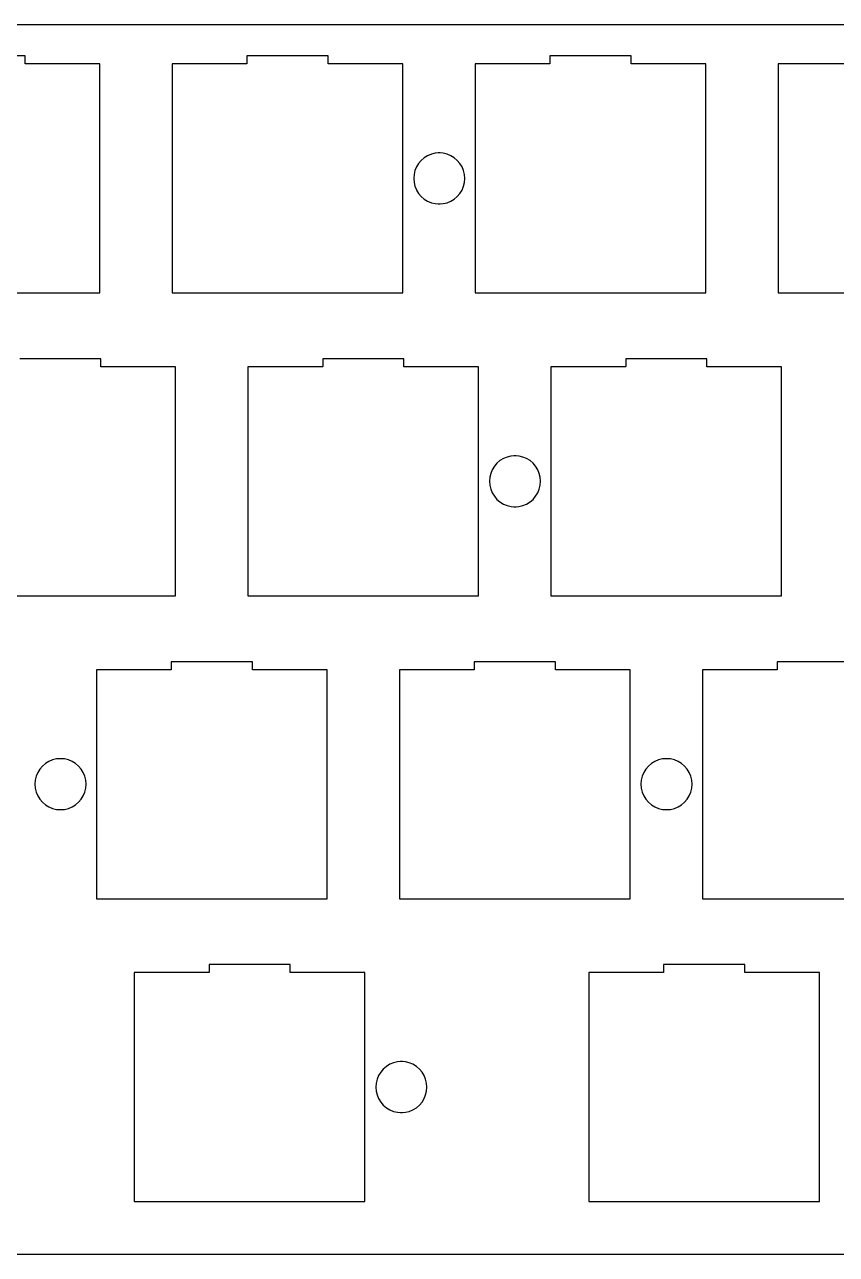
# Model space of a CAD drawing. Extents: x 1.73 to 10.02, y -4.91 to -1.87.
# Drawn here: x 5.974 to 7.983, y -4.914 to -1.869 of the extents above; entities that cross this region are included whole.
import ezdxf

# ---------------------------------------------------------------- set-up
doc = ezdxf.new("R2010")
doc.units = 0
doc.header["$MEASUREMENT"] = 0
doc.layers.add('BLACK', color=7, linetype='CONTINUOUS')

msp = doc.modelspace()

# ---------------------------------------------------------------- linework, layer by layer
at = {"layer": 'BLACK', "linetype": 'CONTINUOUS'}
for p, q in [((1.84943, -1.86911), (9.90057, -1.86911)), ((5.97482, -1.94683), (5.77404, -1.94683)), ((5.97483, -1.94683), (5.97482, -1.94683)), ((5.97484, -1.94684), (5.97483, -1.94683)), ((5.97483, -1.94683), (5.97483, -1.94683)), ((5.97485, -1.94685), (5.97484, -1.94684)), ((5.97485, -1.94698), (5.97485, -1.94685)), ((5.97485, -1.94685), (5.97485, -1.94685)), ((5.97485, -1.96606), (5.97485, -1.94698)), ((6.52404, -1.94683), (6.52402, -1.94684)), ((6.52402, -1.94684), (6.52402, -1.94685)), ((6.52402, -1.94685), (6.52402, -1.94685)), ((6.52402, -1.94685), (6.52402, -1.94698)), ((6.52402, -1.94698), (6.52402, -1.96606)), ((6.72482, -1.94683), (6.52404, -1.94683)), ((6.52404, -1.94683), (6.52404, -1.94683)), ((6.52404, -1.94683), (6.52404, -1.94683)), ((6.72483, -1.94683), (6.72482, -1.94683)), ((6.72484, -1.94684), (6.72483, -1.94683)), ((6.72483, -1.94683), (6.72483, -1.94683)), ((6.72485, -1.94685), (6.72484, -1.94684)), ((6.72485, -1.94698), (6.72485, -1.94685)), ((6.72485, -1.94685), (6.72485, -1.94685)), ((6.72485, -1.96606), (6.72485, -1.94698)), ((7.27404, -1.94683), (7.27402, -1.94684)), ((7.27402, -1.94684), (7.27402, -1.94685)), ((7.27402, -1.94685), (7.27402, -1.94685)), ((7.27402, -1.94685), (7.27402, -1.94698)), ((7.27402, -1.94698), (7.27402, -1.96606)), ((7.47482, -1.94683), (7.27404, -1.94683)), ((7.27404, -1.94683), (7.27404, -1.94683)), ((7.27404, -1.94683), (7.27404, -1.94683)), ((7.47483, -1.94683), (7.47482, -1.94683)), ((7.47484, -1.94684), (7.47483, -1.94683)), ((7.47483, -1.94683), (7.47483, -1.94683)), ((7.47485, -1.94685), (7.47484, -1.94684)), ((7.47485, -1.94698), (7.47485, -1.94685)), ((7.47485, -1.94685), (7.47485, -1.94685)), ((7.47485, -1.96606), (7.47485, -1.94698)), ((5.97498, -1.96638), (5.97485, -1.96606)), ((5.97531, -1.96652), (5.97498, -1.96638)), ((6.15986, -1.96652), (5.97531, -1.96652)), ((6.15987, -1.96651), (6.15986, -1.96652)), ((6.15987, -1.96652), (6.15987, -1.96651)), ((6.15988, -1.96652), (6.15987, -1.96652)), ((6.15989, -1.96654), (6.15988, -1.96652)), ((6.15989, -2.53346), (6.15989, -1.96654)), ((6.15989, -1.96654), (6.15989, -1.96654)), ((6.339, -1.96652), (6.33898, -1.96652)), ((6.33898, -1.96652), (6.33898, -1.96654)), ((6.33898, -1.96654), (6.33898, -1.96654)), ((6.33898, -1.96654), (6.33898, -2.53346)), ((6.339, -1.96652), (6.339, -1.96651)), ((6.339, -1.96651), (6.339, -1.96652)), ((6.52356, -1.96652), (6.339, -1.96652)), ((6.52388, -1.96638), (6.52356, -1.96652)), ((6.52402, -1.96606), (6.52388, -1.96638)), ((6.72498, -1.96638), (6.72485, -1.96606)), ((6.72531, -1.96652), (6.72498, -1.96638)), ((6.90986, -1.96652), (6.72531, -1.96652)), ((6.90987, -1.96651), (6.90986, -1.96652)), ((6.90987, -1.96652), (6.90987, -1.96651)), ((6.90988, -1.96652), (6.90987, -1.96652)), ((6.90989, -1.96654), (6.90988, -1.96652)), ((6.90989, -2.25), (6.90989, -1.96654)), ((6.90989, -1.96654), (6.90989, -1.96654)), ((7.089, -1.96652), (7.08898, -1.96652)), ((7.08898, -1.96652), (7.08898, -1.96654)), ((7.08898, -1.96654), (7.08898, -1.96654)), ((7.08898, -1.96654), (7.08898, -2.53346)), ((7.089, -1.96652), (7.089, -1.96651)), ((7.089, -1.96651), (7.089, -1.96652)), ((7.27356, -1.96652), (7.089, -1.96652)), ((7.27388, -1.96638), (7.27356, -1.96652)), ((7.27402, -1.96606), (7.27388, -1.96638)), ((7.47498, -1.96638), (7.47485, -1.96606)), ((7.47531, -1.96652), (7.47498, -1.96638)), ((7.65986, -1.96652), (7.47531, -1.96652)), ((7.65987, -1.96651), (7.65986, -1.96652)), ((7.65987, -1.96652), (7.65987, -1.96651)), ((7.65988, -1.96652), (7.65987, -1.96652)), ((7.65989, -1.96654), (7.65988, -1.96652)), ((7.65989, -2.53346), (7.65989, -1.96654)), ((7.65989, -1.96654), (7.65989, -1.96654)), ((7.839, -1.96652), (7.83898, -1.96652)), ((7.83898, -1.96652), (7.83898, -1.96654)), ((7.83898, -1.96654), (7.83898, -1.96654)), ((7.83898, -1.96654), (7.83898, -2.53346)), ((7.839, -1.96652), (7.839, -1.96651)), ((7.839, -1.96651), (7.839, -1.96652)), ((8.02356, -1.96652), (7.839, -1.96652)), ((6.98045, -2.18989), (6.97132, -2.19368)), ((6.98047, -2.18989), (6.98045, -2.18989)), ((6.98045, -2.18989), (6.98045, -2.18989)), ((6.98049, -2.18988), (6.98047, -2.18989)), ((6.99009, -2.18758), (6.98049, -2.18988)), ((6.98049, -2.18988), (6.98049, -2.18988)), ((6.9901, -2.18758), (6.99009, -2.18758)), ((6.99011, -2.18757), (6.9901, -2.18758)), ((6.99013, -2.18757), (6.99011, -2.18757)), ((6.99752, -2.18699), (6.99013, -2.18757)), ((6.99013, -2.18757), (6.99013, -2.18757)), ((7.00248, -2.18699), (6.99752, -2.18699)), ((6.99752, -2.18699), (6.99752, -2.18699)), ((6.99752, -2.18699), (6.99752, -2.18699)), ((7.00987, -2.18757), (7.00248, -2.18699)), ((7.00248, -2.18699), (7.00248, -2.18699)), ((7.00248, -2.18699), (7.00248, -2.18699)), ((7.00989, -2.18757), (7.00987, -2.18757)), ((7.00987, -2.18757), (7.00987, -2.18757)), ((7.00991, -2.18758), (7.00989, -2.18757)), ((7.01951, -2.18988), (7.00991, -2.18758)), ((7.00991, -2.18758), (7.00991, -2.18758)), ((7.01953, -2.18989), (7.01951, -2.18988)), ((7.01951, -2.18988), (7.01951, -2.18988)), ((7.01955, -2.18989), (7.01953, -2.18989)), ((7.02868, -2.19368), (7.01955, -2.18989)), ((7.01955, -2.18989), (7.01955, -2.18989)), ((6.94368, -2.22132), (6.93989, -2.23045)), ((6.94369, -2.22129), (6.94368, -2.2213)), ((6.94368, -2.2213), (6.94368, -2.22132)), ((6.94368, -2.22132), (6.94368, -2.22132)), ((6.94886, -2.21286), (6.94369, -2.22129)), ((6.94369, -2.22129), (6.94369, -2.22129)), ((6.94888, -2.21284), (6.94886, -2.21285)), ((6.94886, -2.21285), (6.94886, -2.21286)), ((6.94886, -2.21286), (6.94886, -2.21286)), ((6.95529, -2.20532), (6.94888, -2.21283)), ((6.94888, -2.21283), (6.94888, -2.21284)), ((6.95531, -2.20531), (6.95529, -2.20532)), ((6.95529, -2.20532), (6.95529, -2.20532)), ((6.95532, -2.20529), (6.95531, -2.20531)), ((6.96283, -2.19888), (6.95532, -2.20529)), ((6.95532, -2.20529), (6.95532, -2.20529)), ((6.96284, -2.19888), (6.96283, -2.19888)), ((6.96285, -2.19886), (6.96284, -2.19888)), ((6.96286, -2.19886), (6.96285, -2.19886)), ((6.97129, -2.19369), (6.96286, -2.19886)), ((6.96286, -2.19886), (6.96286, -2.19886)), ((6.9713, -2.19368), (6.97129, -2.19369)), ((6.97129, -2.19369), (6.97129, -2.19369)), ((6.97132, -2.19368), (6.9713, -2.19368)), ((6.97132, -2.19368), (6.97132, -2.19368)), ((7.0287, -2.19368), (7.02868, -2.19368)), ((7.02868, -2.19368), (7.02868, -2.19368)), ((7.03715, -2.19886), (7.0287, -2.19368)), ((7.04469, -2.20531), (7.03715, -2.19886)), ((7.05114, -2.21285), (7.04469, -2.20531)), ((7.05632, -2.2213), (7.05114, -2.21285)), ((7.06011, -2.23047), (7.05632, -2.2213)), ((6.90989, -2.53346), (6.90989, -2.25)), ((6.93757, -2.24011), (6.93679, -2.25)), ((6.93679, -2.25), (6.93757, -2.25989)), ((6.93989, -2.23047), (6.93757, -2.24011)), ((6.93989, -2.23045), (6.93989, -2.23045)), ((6.93989, -2.23045), (6.93989, -2.23047)), ((7.06243, -2.24011), (7.06011, -2.23047)), ((7.06321, -2.25), (7.06243, -2.24011)), ((7.06243, -2.25989), (7.06321, -2.25)), ((6.93757, -2.25989), (6.93989, -2.26953)), ((6.93989, -2.26953), (6.93989, -2.26955)), ((6.93989, -2.26955), (6.93989, -2.26955)), ((6.93989, -2.26955), (6.94368, -2.27868)), ((6.94368, -2.27868), (6.94368, -2.27868)), ((6.94368, -2.27868), (6.94368, -2.2787)), ((6.94368, -2.2787), (6.94886, -2.28715)), ((7.05114, -2.28715), (7.05632, -2.2787)), ((7.05632, -2.2787), (7.06011, -2.26953)), ((7.06011, -2.26953), (7.06243, -2.25989)), ((6.94886, -2.28715), (6.95531, -2.29469)), ((6.95531, -2.29469), (6.96285, -2.30114)), ((6.96285, -2.30114), (6.9713, -2.30632)), ((6.9713, -2.30632), (6.98047, -2.31011)), ((6.98047, -2.31011), (6.99011, -2.31243)), ((6.99011, -2.31243), (6.99752, -2.31301)), ((6.99752, -2.31301), (7.00247, -2.31301)), ((7.00247, -2.31301), (7.00248, -2.31301)), ((7.00248, -2.31301), (7.00989, -2.31243)), ((7.00989, -2.31243), (7.01953, -2.31011)), ((7.01953, -2.31011), (7.0287, -2.30632)), ((7.0287, -2.30632), (7.03715, -2.30114)), ((7.03715, -2.30114), (7.04469, -2.29469)), ((7.04469, -2.29469), (7.05114, -2.28715)), ((5.589, -2.53348), (6.15986, -2.53348)), ((6.15986, -2.53348), (6.15987, -2.53349)), ((6.15987, -2.53349), (6.15988, -2.53348)), ((6.15988, -2.53348), (6.15989, -2.53347)), ((6.15989, -2.53347), (6.15989, -2.53346)), ((6.15989, -2.53346), (6.15989, -2.53346)), ((6.33898, -2.53346), (6.33898, -2.53346)), ((6.33898, -2.53346), (6.33898, -2.53347)), ((6.33898, -2.53347), (6.33898, -2.53348)), ((6.33898, -2.53348), (6.339, -2.53349)), ((6.339, -2.53349), (6.339, -2.53348)), ((6.339, -2.53348), (6.90986, -2.53348)), ((6.90986, -2.53348), (6.90987, -2.53349)), ((6.90987, -2.53349), (6.90988, -2.53348)), ((6.90988, -2.53348), (6.90989, -2.53347)), ((6.90989, -2.53347), (6.90989, -2.53346)), ((6.90989, -2.53346), (6.90989, -2.53346)), ((7.08898, -2.53346), (7.08898, -2.53347)), ((7.08898, -2.53346), (7.08898, -2.53346)), ((7.08898, -2.53347), (7.08898, -2.53348)), ((7.08898, -2.53348), (7.089, -2.53349)), ((7.089, -2.53349), (7.089, -2.53348)), ((7.089, -2.53348), (7.65986, -2.53348)), ((7.65986, -2.53348), (7.65987, -2.53349)), ((7.65987, -2.53349), (7.65988, -2.53348)), ((7.65988, -2.53348), (7.65989, -2.53347)), ((7.65989, -2.53347), (7.65989, -2.53346)), ((7.65989, -2.53346), (7.65989, -2.53346)), ((7.83898, -2.53346), (7.83898, -2.53347)), ((7.83898, -2.53346), (7.83898, -2.53346)), ((7.83898, -2.53347), (7.83898, -2.53348)), ((7.83898, -2.53348), (7.839, -2.53349)), ((7.839, -2.53349), (7.839, -2.53348)), ((7.839, -2.53348), (8.40986, -2.53348)), ((6.16232, -2.69683), (5.96154, -2.69683)), ((6.16233, -2.69683), (6.16232, -2.69683)), ((6.16234, -2.69684), (6.16233, -2.69683)), ((6.16233, -2.69683), (6.16233, -2.69683)), ((6.16235, -2.69685), (6.16234, -2.69684)), ((6.16235, -2.69698), (6.16235, -2.69685)), ((6.16235, -2.69685), (6.16235, -2.69685)), ((6.16235, -2.71606), (6.16235, -2.69698)), ((6.71154, -2.69683), (6.71152, -2.69684)), ((6.71152, -2.69684), (6.71152, -2.69685)), ((6.71152, -2.69685), (6.71152, -2.69685)), ((6.71152, -2.69685), (6.71152, -2.69698)), ((6.71152, -2.69698), (6.71152, -2.71606)), ((6.91232, -2.69683), (6.71154, -2.69683)), ((6.71154, -2.69683), (6.71154, -2.69683)), ((6.71154, -2.69683), (6.71154, -2.69683)), ((6.91233, -2.69683), (6.91232, -2.69683)), ((6.91234, -2.69684), (6.91233, -2.69683)), ((6.91233, -2.69683), (6.91233, -2.69683)), ((6.91235, -2.69685), (6.91234, -2.69684)), ((6.91235, -2.69698), (6.91235, -2.69685)), ((6.91235, -2.69685), (6.91235, -2.69685)), ((6.91235, -2.71606), (6.91235, -2.69698)), ((7.46154, -2.69683), (7.46152, -2.69684)), ((7.46152, -2.69684), (7.46152, -2.69685)), ((7.46152, -2.69685), (7.46152, -2.69685)), ((7.46152, -2.69685), (7.46152, -2.69698)), ((7.46152, -2.69698), (7.46152, -2.71606)), ((7.66232, -2.69683), (7.46154, -2.69683)), ((7.46154, -2.69683), (7.46154, -2.69683)), ((7.46154, -2.69683), (7.46154, -2.69683)), ((7.66233, -2.69683), (7.66232, -2.69683)), ((7.66234, -2.69684), (7.66233, -2.69683)), ((7.66233, -2.69683), (7.66233, -2.69683)), ((7.66235, -2.69685), (7.66234, -2.69684)), ((7.66235, -2.69698), (7.66235, -2.69685)), ((7.66235, -2.69685), (7.66235, -2.69685)), ((7.66235, -2.71606), (7.66235, -2.69698)), ((6.16248, -2.71638), (6.16235, -2.71606)), ((6.16281, -2.71652), (6.16248, -2.71638)), ((6.34736, -2.71652), (6.16281, -2.71652)), ((6.34737, -2.71651), (6.34736, -2.71652)), ((6.34737, -2.71652), (6.34737, -2.71651)), ((6.34738, -2.71652), (6.34737, -2.71652)), ((6.34739, -2.71654), (6.34738, -2.71652)), ((6.34739, -3.28346), (6.34739, -2.71654)), ((6.34739, -2.71654), (6.34739, -2.71654)), ((6.5265, -2.71652), (6.52648, -2.71652)), ((6.52648, -2.71652), (6.52648, -2.71654)), ((6.52648, -2.71654), (6.52648, -2.71654)), ((6.52648, -2.71654), (6.52648, -3.28346)), ((6.5265, -2.71652), (6.5265, -2.71651)), ((6.5265, -2.71651), (6.5265, -2.71652)), ((6.71106, -2.71652), (6.5265, -2.71652)), ((6.71138, -2.71638), (6.71106, -2.71652)), ((6.71152, -2.71606), (6.71138, -2.71638)), ((6.91248, -2.71638), (6.91235, -2.71606)), ((6.91281, -2.71652), (6.91248, -2.71638)), ((7.09736, -2.71652), (6.91281, -2.71652)), ((7.09737, -2.71651), (7.09736, -2.71652)), ((7.09737, -2.71652), (7.09737, -2.71651)), ((7.09738, -2.71652), (7.09737, -2.71652)), ((7.09739, -2.71654), (7.09738, -2.71652)), ((7.09739, -3), (7.09739, -2.71654)), ((7.09739, -2.71654), (7.09739, -2.71654)), ((7.2765, -2.71652), (7.27648, -2.71652)), ((7.27648, -2.71652), (7.27648, -2.71654)), ((7.27648, -2.71654), (7.27648, -2.71654)), ((7.27648, -2.71654), (7.27648, -3.28346)), ((7.2765, -2.71652), (7.2765, -2.71651)), ((7.2765, -2.71651), (7.2765, -2.71652)), ((7.46106, -2.71652), (7.2765, -2.71652)), ((7.46138, -2.71638), (7.46106, -2.71652)), ((7.46152, -2.71606), (7.46138, -2.71638)), ((7.66248, -2.71638), (7.66235, -2.71606)), ((7.66281, -2.71652), (7.66248, -2.71638)), ((7.84736, -2.71652), (7.66281, -2.71652)), ((7.84737, -2.71651), (7.84736, -2.71652)), ((7.84737, -2.71652), (7.84737, -2.71651)), ((7.84738, -2.71652), (7.84737, -2.71652)), ((7.84739, -2.71654), (7.84738, -2.71652)), ((7.84739, -3.28346), (7.84739, -2.71654)), ((7.84739, -2.71654), (7.84739, -2.71654)), ((7.15033, -2.94888), (7.14282, -2.95529)), ((7.15034, -2.94888), (7.15033, -2.94888)), ((7.15035, -2.94886), (7.15034, -2.94888)), ((7.15036, -2.94886), (7.15035, -2.94886)), ((7.15879, -2.94369), (7.15036, -2.94886)), ((7.15036, -2.94886), (7.15036, -2.94886)), ((7.1588, -2.94368), (7.15879, -2.94369)), ((7.15879, -2.94369), (7.15879, -2.94369)), ((7.15882, -2.94368), (7.1588, -2.94368)), ((7.16795, -2.93989), (7.15882, -2.94368)), ((7.15882, -2.94368), (7.15882, -2.94368)), ((7.16797, -2.93989), (7.16795, -2.93989)), ((7.16795, -2.93989), (7.16795, -2.93989)), ((7.16799, -2.93988), (7.16797, -2.93989)), ((7.17759, -2.93758), (7.16799, -2.93988)), ((7.16799, -2.93988), (7.16799, -2.93988)), ((7.1776, -2.93758), (7.17759, -2.93758)), ((7.17761, -2.93757), (7.1776, -2.93758)), ((7.17763, -2.93757), (7.17761, -2.93757)), ((7.18502, -2.93699), (7.17763, -2.93757)), ((7.17763, -2.93757), (7.17763, -2.93757)), ((7.18998, -2.93699), (7.18502, -2.93699)), ((7.18502, -2.93699), (7.18502, -2.93699)), ((7.18502, -2.93699), (7.18502, -2.93699)), ((7.19737, -2.93757), (7.18998, -2.93699)), ((7.18998, -2.93699), (7.18998, -2.93699)), ((7.18998, -2.93699), (7.18998, -2.93699)), ((7.19739, -2.93757), (7.19737, -2.93757)), ((7.19737, -2.93757), (7.19737, -2.93757)), ((7.19741, -2.93758), (7.19739, -2.93757)), ((7.20701, -2.93988), (7.19741, -2.93758)), ((7.19741, -2.93758), (7.19741, -2.93758)), ((7.20703, -2.93989), (7.20701, -2.93988)), ((7.20701, -2.93988), (7.20701, -2.93988)), ((7.20705, -2.93989), (7.20703, -2.93989)), ((7.21618, -2.94368), (7.20705, -2.93989)), ((7.20705, -2.93989), (7.20705, -2.93989)), ((7.2162, -2.94368), (7.21618, -2.94368)), ((7.21618, -2.94368), (7.21618, -2.94368)), ((7.22465, -2.94886), (7.2162, -2.94368)), ((7.23219, -2.95531), (7.22465, -2.94886)), ((7.12739, -2.98047), (7.12507, -2.99011)), ((7.13118, -2.97132), (7.12739, -2.98045)), ((7.12739, -2.98045), (7.12739, -2.98045)), ((7.12739, -2.98045), (7.12739, -2.98047)), ((7.13119, -2.97129), (7.13118, -2.9713)), ((7.13118, -2.9713), (7.13118, -2.97132)), ((7.13118, -2.97132), (7.13118, -2.97132)), ((7.13636, -2.96286), (7.13119, -2.97129)), ((7.13119, -2.97129), (7.13119, -2.97129)), ((7.13638, -2.96284), (7.13636, -2.96285)), ((7.13636, -2.96285), (7.13636, -2.96286)), ((7.13636, -2.96286), (7.13636, -2.96286)), ((7.14279, -2.95532), (7.13638, -2.96283)), ((7.13638, -2.96283), (7.13638, -2.96284)), ((7.14281, -2.95531), (7.14279, -2.95532)), ((7.14279, -2.95532), (7.14279, -2.95532)), ((7.14282, -2.95529), (7.14281, -2.95531)), ((7.14282, -2.95529), (7.14282, -2.95529)), ((7.23864, -2.96285), (7.23219, -2.95531)), ((7.24382, -2.9713), (7.23864, -2.96285)), ((7.24761, -2.98047), (7.24382, -2.9713)), ((7.24993, -2.99011), (7.24761, -2.98047)), ((7.09739, -3.28346), (7.09739, -3)), ((7.12507, -2.99011), (7.12429, -3)), ((7.12429, -3), (7.12507, -3.00989)), ((7.12507, -3.00989), (7.12739, -3.01953)), ((7.24761, -3.01953), (7.24993, -3.00989)), ((7.25071, -3), (7.24993, -2.99011)), ((7.24993, -3.00989), (7.25071, -3)), ((7.12739, -3.01953), (7.12739, -3.01955)), ((7.12739, -3.01955), (7.12739, -3.01955)), ((7.12739, -3.01955), (7.13118, -3.02868)), ((7.13118, -3.02868), (7.13118, -3.02868)), ((7.13118, -3.02868), (7.13118, -3.0287)), ((7.13118, -3.0287), (7.13636, -3.03715)), ((7.13636, -3.03715), (7.14281, -3.04469)), ((7.14281, -3.04469), (7.15035, -3.05114)), ((7.22465, -3.05114), (7.23219, -3.04469)), ((7.23219, -3.04469), (7.23864, -3.03715)), ((7.23864, -3.03715), (7.24382, -3.0287)), ((7.24382, -3.0287), (7.24761, -3.01953)), ((7.15035, -3.05114), (7.1588, -3.05632)), ((7.1588, -3.05632), (7.16797, -3.06011)), ((7.16797, -3.06011), (7.17761, -3.06243)), ((7.17761, -3.06243), (7.18502, -3.06301)), ((7.18502, -3.06301), (7.18997, -3.06301)), ((7.18997, -3.06301), (7.18998, -3.06301)), ((7.18998, -3.06301), (7.19739, -3.06243)), ((7.19739, -3.06243), (7.20703, -3.06011)), ((7.20703, -3.06011), (7.2162, -3.05632)), ((7.2162, -3.05632), (7.22465, -3.05114)), ((5.7765, -3.28348), (6.34736, -3.28348)), ((6.34736, -3.28348), (6.34737, -3.28349)), ((6.34737, -3.28349), (6.34738, -3.28348)), ((6.34738, -3.28348), (6.34739, -3.28347)), ((6.34739, -3.28347), (6.34739, -3.28346)), ((6.34739, -3.28346), (6.34739, -3.28346)), ((6.52648, -3.28346), (6.52648, -3.28346)), ((6.52648, -3.28346), (6.52648, -3.28347)), ((6.52648, -3.28347), (6.52648, -3.28348)), ((6.52648, -3.28348), (6.5265, -3.28349)), ((6.5265, -3.28349), (6.5265, -3.28348)), ((6.5265, -3.28348), (7.09736, -3.28348)), ((7.09736, -3.28348), (7.09737, -3.28349)), ((7.09737, -3.28349), (7.09738, -3.28348)), ((7.09738, -3.28348), (7.09739, -3.28347)), ((7.09739, -3.28347), (7.09739, -3.28346)), ((7.09739, -3.28346), (7.09739, -3.28346)), ((7.27648, -3.28346), (7.27648, -3.28347)), ((7.27648, -3.28346), (7.27648, -3.28346)), ((7.27648, -3.28347), (7.27648, -3.28348)), ((7.27648, -3.28348), (7.2765, -3.28349)), ((7.2765, -3.28349), (7.2765, -3.28348)), ((7.2765, -3.28348), (7.84736, -3.28348)), ((7.84736, -3.28348), (7.84737, -3.28349)), ((7.84737, -3.28349), (7.84738, -3.28348)), ((7.84738, -3.28348), (7.84739, -3.28347)), ((7.84739, -3.28347), (7.84739, -3.28346)), ((7.84739, -3.28346), (7.84739, -3.28346)), ((6.1515, -3.46652), (6.15148, -3.46652)), ((6.15148, -3.46652), (6.15148, -3.46654)), ((6.15148, -3.46654), (6.15148, -3.46654)), ((6.15148, -3.46654), (6.15148, -4.03346)), ((6.1515, -3.46652), (6.1515, -3.46651)), ((6.1515, -3.46651), (6.1515, -3.46652)), ((6.33606, -3.46652), (6.1515, -3.46652)), ((6.33638, -3.46638), (6.33606, -3.46652)), ((6.33652, -3.46606), (6.33638, -3.46638)), ((6.33654, -3.44683), (6.33652, -3.44684)), ((6.33652, -3.44684), (6.33652, -3.44685)), ((6.33652, -3.44685), (6.33652, -3.44685)), ((6.33652, -3.44685), (6.33652, -3.44698)), ((6.33652, -3.44698), (6.33652, -3.46606)), ((6.53732, -3.44683), (6.33654, -3.44683)), ((6.33654, -3.44683), (6.33654, -3.44683)), ((6.33654, -3.44683), (6.33654, -3.44683)), ((6.53733, -3.44683), (6.53732, -3.44683)), ((6.53734, -3.44684), (6.53733, -3.44683)), ((6.53733, -3.44683), (6.53733, -3.44683)), ((6.53735, -3.44685), (6.53734, -3.44684)), ((6.53735, -3.44698), (6.53735, -3.44685)), ((6.53735, -3.44685), (6.53735, -3.44685)), ((6.53735, -3.46606), (6.53735, -3.44698)), ((6.53748, -3.46638), (6.53735, -3.46606)), ((6.53781, -3.46652), (6.53748, -3.46638)), ((6.72236, -3.46652), (6.53781, -3.46652)), ((6.72237, -3.46651), (6.72236, -3.46652)), ((6.72237, -3.46652), (6.72237, -3.46651)), ((6.72238, -3.46652), (6.72237, -3.46652)), ((6.72239, -3.46654), (6.72238, -3.46652)), ((6.72239, -4.03346), (6.72239, -3.46654)), ((6.72239, -3.46654), (6.72239, -3.46654)), ((6.9015, -3.46652), (6.90148, -3.46652)), ((6.90148, -3.46652), (6.90148, -3.46654)), ((6.90148, -3.46654), (6.90148, -3.46654)), ((6.90148, -3.46654), (6.90148, -4.03346)), ((6.9015, -3.46652), (6.9015, -3.46651)), ((6.9015, -3.46651), (6.9015, -3.46652)), ((7.08606, -3.46652), (6.9015, -3.46652)), ((7.08638, -3.46638), (7.08606, -3.46652)), ((7.08652, -3.46606), (7.08638, -3.46638)), ((7.08654, -3.44683), (7.08652, -3.44684)), ((7.08652, -3.44684), (7.08652, -3.44685)), ((7.08652, -3.44685), (7.08652, -3.44685)), ((7.08652, -3.44685), (7.08652, -3.44698)), ((7.08652, -3.44698), (7.08652, -3.46606)), ((7.28732, -3.44683), (7.08654, -3.44683)), ((7.08654, -3.44683), (7.08654, -3.44683)), ((7.08654, -3.44683), (7.08654, -3.44683)), ((7.28733, -3.44683), (7.28732, -3.44683)), ((7.28734, -3.44684), (7.28733, -3.44683)), ((7.28733, -3.44683), (7.28733, -3.44683)), ((7.28735, -3.44685), (7.28734, -3.44684)), ((7.28735, -3.44698), (7.28735, -3.44685)), ((7.28735, -3.44685), (7.28735, -3.44685)), ((7.28735, -3.46606), (7.28735, -3.44698)), ((7.28748, -3.46638), (7.28735, -3.46606)), ((7.28781, -3.46652), (7.28748, -3.46638)), ((7.47236, -3.46652), (7.28781, -3.46652)), ((7.47237, -3.46651), (7.47236, -3.46652)), ((7.47237, -3.46652), (7.47237, -3.46651)), ((7.47238, -3.46652), (7.47237, -3.46652)), ((7.47239, -3.46654), (7.47238, -3.46652)), ((7.47239, -3.75), (7.47239, -3.46654)), ((7.47239, -3.46654), (7.47239, -3.46654)), ((7.6515, -3.46652), (7.65148, -3.46652)), ((7.65148, -3.46652), (7.65148, -3.46654)), ((7.65148, -3.46654), (7.65148, -3.46654)), ((7.65148, -3.46654), (7.65148, -4.03346)), ((7.6515, -3.46652), (7.6515, -3.46651)), ((7.6515, -3.46651), (7.6515, -3.46652)), ((7.83606, -3.46652), (7.6515, -3.46652)), ((7.83638, -3.46638), (7.83606, -3.46652)), ((7.83652, -3.46606), (7.83638, -3.46638)), ((7.83654, -3.44683), (7.83652, -3.44684)), ((7.83652, -3.44684), (7.83652, -3.44685)), ((7.83652, -3.44685), (7.83652, -3.44685)), ((7.83652, -3.44685), (7.83652, -3.44698)), ((7.83652, -3.44698), (7.83652, -3.46606)), ((8.03732, -3.44683), (7.83654, -3.44683)), ((7.83654, -3.44683), (7.83654, -3.44683)), ((7.83654, -3.44683), (7.83654, -3.44683)), ((6.01136, -3.71286), (6.00619, -3.72129)), ((6.01138, -3.71284), (6.01136, -3.71285)), ((6.01136, -3.71285), (6.01136, -3.71286)), ((6.01136, -3.71286), (6.01136, -3.71286)), ((6.01779, -3.70532), (6.01138, -3.71283)), ((6.01138, -3.71283), (6.01138, -3.71284)), ((6.01781, -3.70531), (6.01779, -3.70532)), ((6.01779, -3.70532), (6.01779, -3.70532)), ((6.01782, -3.70529), (6.01781, -3.70531)), ((6.02533, -3.69888), (6.01782, -3.70529)), ((6.01782, -3.70529), (6.01782, -3.70529)), ((6.02534, -3.69888), (6.02533, -3.69888)), ((6.02535, -3.69886), (6.02534, -3.69888)), ((6.02536, -3.69886), (6.02535, -3.69886)), ((6.03379, -3.69369), (6.02536, -3.69886)), ((6.02536, -3.69886), (6.02536, -3.69886)), ((6.0338, -3.69368), (6.03379, -3.69369)), ((6.03379, -3.69369), (6.03379, -3.69369)), ((6.03382, -3.69368), (6.0338, -3.69368)), ((6.04295, -3.68989), (6.03382, -3.69368)), ((6.03382, -3.69368), (6.03382, -3.69368)), ((6.04297, -3.68989), (6.04295, -3.68989)), ((6.04295, -3.68989), (6.04295, -3.68989)), ((6.04299, -3.68988), (6.04297, -3.68989)), ((6.05259, -3.68758), (6.04299, -3.68988)), ((6.04299, -3.68988), (6.04299, -3.68988)), ((6.0526, -3.68758), (6.05259, -3.68758)), ((6.05261, -3.68757), (6.0526, -3.68758)), ((6.05263, -3.68757), (6.05261, -3.68757)), ((6.06002, -3.68699), (6.05263, -3.68757)), ((6.05263, -3.68757), (6.05263, -3.68757)), ((6.06498, -3.68699), (6.06002, -3.68699)), ((6.06002, -3.68699), (6.06002, -3.68699)), ((6.06002, -3.68699), (6.06002, -3.68699)), ((6.07237, -3.68757), (6.06498, -3.68699)), ((6.06498, -3.68699), (6.06498, -3.68699)), ((6.06498, -3.68699), (6.06498, -3.68699)), ((6.07239, -3.68757), (6.07237, -3.68757)), ((6.07237, -3.68757), (6.07237, -3.68757)), ((6.07241, -3.68758), (6.07239, -3.68757)), ((6.08201, -3.68988), (6.07241, -3.68758)), ((6.07241, -3.68758), (6.07241, -3.68758)), ((6.08203, -3.68989), (6.08201, -3.68988)), ((6.08201, -3.68988), (6.08201, -3.68988)), ((6.08205, -3.68989), (6.08203, -3.68989)), ((6.09118, -3.69368), (6.08205, -3.68989)), ((6.08205, -3.68989), (6.08205, -3.68989)), ((6.0912, -3.69368), (6.09118, -3.69368)), ((6.09118, -3.69368), (6.09118, -3.69368)), ((6.09965, -3.69886), (6.0912, -3.69368)), ((6.10719, -3.70531), (6.09965, -3.69886)), ((6.11364, -3.71285), (6.10719, -3.70531)), ((6.11882, -3.7213), (6.11364, -3.71285)), ((7.51136, -3.71286), (7.50619, -3.72129)), ((7.51138, -3.71284), (7.51136, -3.71285)), ((7.51136, -3.71285), (7.51136, -3.71286)), ((7.51136, -3.71286), (7.51136, -3.71286)), ((7.51779, -3.70532), (7.51138, -3.71283)), ((7.51138, -3.71283), (7.51138, -3.71284)), ((7.51781, -3.70531), (7.51779, -3.70532)), ((7.51779, -3.70532), (7.51779, -3.70532)), ((7.51782, -3.70529), (7.51781, -3.70531)), ((7.52533, -3.69888), (7.51782, -3.70529)), ((7.51782, -3.70529), (7.51782, -3.70529)), ((7.52534, -3.69888), (7.52533, -3.69888)), ((7.52535, -3.69886), (7.52534, -3.69888)), ((7.52536, -3.69886), (7.52535, -3.69886)), ((7.53379, -3.69369), (7.52536, -3.69886)), ((7.52536, -3.69886), (7.52536, -3.69886)), ((7.5338, -3.69368), (7.53379, -3.69369)), ((7.53379, -3.69369), (7.53379, -3.69369)), ((7.53382, -3.69368), (7.5338, -3.69368)), ((7.54295, -3.68989), (7.53382, -3.69368)), ((7.53382, -3.69368), (7.53382, -3.69368)), ((7.54297, -3.68989), (7.54295, -3.68989)), ((7.54295, -3.68989), (7.54295, -3.68989)), ((7.54299, -3.68988), (7.54297, -3.68989)), ((7.55259, -3.68758), (7.54299, -3.68988)), ((7.54299, -3.68988), (7.54299, -3.68988)), ((7.5526, -3.68758), (7.55259, -3.68758)), ((7.55261, -3.68757), (7.5526, -3.68758)), ((7.55263, -3.68757), (7.55261, -3.68757)), ((7.56002, -3.68699), (7.55263, -3.68757)), ((7.55263, -3.68757), (7.55263, -3.68757)), ((7.56498, -3.68699), (7.56002, -3.68699)), ((7.56002, -3.68699), (7.56002, -3.68699)), ((7.56002, -3.68699), (7.56002, -3.68699)), ((7.57237, -3.68757), (7.56498, -3.68699)), ((7.56498, -3.68699), (7.56498, -3.68699)), ((7.56498, -3.68699), (7.56498, -3.68699)), ((7.57239, -3.68757), (7.57237, -3.68757)), ((7.57237, -3.68757), (7.57237, -3.68757)), ((7.57241, -3.68758), (7.57239, -3.68757)), ((7.58201, -3.68988), (7.57241, -3.68758)), ((7.57241, -3.68758), (7.57241, -3.68758)), ((7.58203, -3.68989), (7.58201, -3.68988)), ((7.58201, -3.68988), (7.58201, -3.68988)), ((7.58205, -3.68989), (7.58203, -3.68989)), ((7.59118, -3.69368), (7.58205, -3.68989)), ((7.58205, -3.68989), (7.58205, -3.68989)), ((7.5912, -3.69368), (7.59118, -3.69368)), ((7.59118, -3.69368), (7.59118, -3.69368)), ((7.59965, -3.69886), (7.5912, -3.69368)), ((7.60719, -3.70531), (7.59965, -3.69886)), ((7.61364, -3.71285), (7.60719, -3.70531)), ((7.61882, -3.7213), (7.61364, -3.71285)), ((6.00007, -3.74011), (5.99929, -3.75)), ((6.00239, -3.73047), (6.00007, -3.74011)), ((6.00618, -3.72132), (6.00239, -3.73045)), ((6.00239, -3.73045), (6.00239, -3.73045)), ((6.00239, -3.73045), (6.00239, -3.73047)), ((6.00619, -3.72129), (6.00618, -3.7213)), ((6.00618, -3.7213), (6.00618, -3.72132)), ((6.00618, -3.72132), (6.00618, -3.72132)), ((6.00619, -3.72129), (6.00619, -3.72129)), ((6.12261, -3.73047), (6.11882, -3.7213)), ((6.12493, -3.74011), (6.12261, -3.73047)), ((6.12571, -3.75), (6.12493, -3.74011)), ((7.50007, -3.74011), (7.49929, -3.75)), ((7.50239, -3.73047), (7.50007, -3.74011)), ((7.50618, -3.72132), (7.50239, -3.73045)), ((7.50239, -3.73045), (7.50239, -3.73045)), ((7.50239, -3.73045), (7.50239, -3.73047)), ((7.50619, -3.72129), (7.50618, -3.7213)), ((7.50618, -3.7213), (7.50618, -3.72132)), ((7.50618, -3.72132), (7.50618, -3.72132)), ((7.50619, -3.72129), (7.50619, -3.72129)), ((7.62261, -3.73047), (7.61882, -3.7213)), ((7.62493, -3.74011), (7.62261, -3.73047)), ((7.62571, -3.75), (7.62493, -3.74011)), ((5.99929, -3.75), (6.00007, -3.75989)), ((6.00007, -3.75989), (6.00239, -3.76953)), ((6.00239, -3.76953), (6.00239, -3.76955)), ((6.00239, -3.76955), (6.00239, -3.76955)), ((6.00239, -3.76955), (6.00618, -3.77868)), ((6.11882, -3.7787), (6.12261, -3.76953)), ((6.12261, -3.76953), (6.12493, -3.75989)), ((6.12493, -3.75989), (6.12571, -3.75)), ((7.47239, -4.03346), (7.47239, -3.75)), ((7.49929, -3.75), (7.50007, -3.75989)), ((7.50007, -3.75989), (7.50239, -3.76953)), ((7.50239, -3.76953), (7.50239, -3.76955)), ((7.50239, -3.76955), (7.50239, -3.76955)), ((7.50239, -3.76955), (7.50618, -3.77868)), ((7.61882, -3.7787), (7.62261, -3.76953)), ((7.62261, -3.76953), (7.62493, -3.75989)), ((7.62493, -3.75989), (7.62571, -3.75)), ((6.00618, -3.77868), (6.00618, -3.77868)), ((6.00618, -3.77868), (6.00618, -3.7787)), ((6.00618, -3.7787), (6.01136, -3.78715)), ((6.01136, -3.78715), (6.01781, -3.79469)), ((6.01781, -3.79469), (6.02535, -3.80114)), ((6.02535, -3.80114), (6.0338, -3.80632)), ((6.0338, -3.80632), (6.04297, -3.81011)), ((6.08203, -3.81011), (6.0912, -3.80632)), ((6.0912, -3.80632), (6.09965, -3.80114)), ((6.09965, -3.80114), (6.10719, -3.79469)), ((6.10719, -3.79469), (6.11364, -3.78715)), ((6.11364, -3.78715), (6.11882, -3.7787)), ((7.50618, -3.77868), (7.50618, -3.77868)), ((7.50618, -3.77868), (7.50618, -3.7787)), ((7.50618, -3.7787), (7.51136, -3.78715)), ((7.51136, -3.78715), (7.51781, -3.79469)), ((7.51781, -3.79469), (7.52535, -3.80114)), ((7.52535, -3.80114), (7.5338, -3.80632)), ((7.5338, -3.80632), (7.54297, -3.81011)), ((7.58203, -3.81011), (7.5912, -3.80632)), ((7.5912, -3.80632), (7.59965, -3.80114)), ((7.59965, -3.80114), (7.60719, -3.79469)), ((7.60719, -3.79469), (7.61364, -3.78715)), ((7.61364, -3.78715), (7.61882, -3.7787)), ((6.04297, -3.81011), (6.05261, -3.81243)), ((6.05261, -3.81243), (6.06002, -3.81301)), ((6.06002, -3.81301), (6.06497, -3.81301)), ((6.06497, -3.81301), (6.06498, -3.81301)), ((6.06498, -3.81301), (6.07239, -3.81243)), ((6.07239, -3.81243), (6.08203, -3.81011)), ((7.54297, -3.81011), (7.55261, -3.81243)), ((7.55261, -3.81243), (7.56002, -3.81301)), ((7.56002, -3.81301), (7.56497, -3.81301)), ((7.56497, -3.81301), (7.56498, -3.81301)), ((7.56498, -3.81301), (7.57239, -3.81243)), ((7.57239, -3.81243), (7.58203, -3.81011)), ((6.15148, -4.03346), (6.15148, -4.03347)), ((6.15148, -4.03346), (6.15148, -4.03346)), ((6.15148, -4.03347), (6.15148, -4.03348)), ((6.15148, -4.03348), (6.1515, -4.03349)), ((6.1515, -4.03349), (6.1515, -4.03348)), ((6.1515, -4.03348), (6.72236, -4.03348)), ((6.72236, -4.03348), (6.72237, -4.03349)), ((6.72237, -4.03349), (6.72238, -4.03348)), ((6.72238, -4.03348), (6.72239, -4.03347)), ((6.72239, -4.03347), (6.72239, -4.03346)), ((6.72239, -4.03346), (6.72239, -4.03346)), ((6.90148, -4.03346), (6.90148, -4.03346)), ((6.90148, -4.03346), (6.90148, -4.03347)), ((6.90148, -4.03347), (6.90148, -4.03348)), ((6.90148, -4.03348), (6.9015, -4.03349)), ((6.9015, -4.03349), (6.9015, -4.03348)), ((6.9015, -4.03348), (7.47236, -4.03348)), ((7.47236, -4.03348), (7.47237, -4.03349)), ((7.47237, -4.03349), (7.47238, -4.03348)), ((7.47238, -4.03348), (7.47239, -4.03347)), ((7.47239, -4.03347), (7.47239, -4.03346)), ((7.47239, -4.03346), (7.47239, -4.03346)), ((7.65148, -4.03346), (7.65148, -4.03347)), ((7.65148, -4.03346), (7.65148, -4.03346)), ((7.65148, -4.03347), (7.65148, -4.03348)), ((7.65148, -4.03348), (7.6515, -4.03349)), ((7.6515, -4.03349), (7.6515, -4.03348)), ((7.6515, -4.03348), (8.22236, -4.03348)), ((6.43021, -4.19684), (6.4302, -4.19685)), ((6.4302, -4.19685), (6.4302, -4.19685)), ((6.4302, -4.19685), (6.4302, -4.19698)), ((6.4302, -4.19698), (6.4302, -4.21606)), ((6.43022, -4.19683), (6.43021, -4.19684)), ((6.631, -4.19683), (6.43022, -4.19683)), ((6.43022, -4.19683), (6.43022, -4.19683)), ((6.43022, -4.19683), (6.43022, -4.19683)), ((6.63101, -4.19683), (6.631, -4.19683)), ((6.63102, -4.19684), (6.63101, -4.19683)), ((6.63101, -4.19683), (6.63101, -4.19683)), ((6.63103, -4.19685), (6.63102, -4.19684)), ((6.63103, -4.19698), (6.63103, -4.19685)), ((6.63103, -4.19685), (6.63103, -4.19685)), ((6.63103, -4.21606), (6.63103, -4.19698)), ((7.55533, -4.19683), (7.55532, -4.19684)), ((7.55532, -4.19684), (7.55532, -4.19685)), ((7.55532, -4.19685), (7.55532, -4.19685)), ((7.55532, -4.19685), (7.55532, -4.19698)), ((7.55532, -4.19698), (7.55532, -4.21606)), ((7.55534, -4.19683), (7.55533, -4.19683)), ((7.75612, -4.19683), (7.55534, -4.19683)), ((7.55534, -4.19683), (7.55534, -4.19683)), ((7.75613, -4.19683), (7.75612, -4.19683)), ((7.75614, -4.19684), (7.75613, -4.19683)), ((7.75613, -4.19683), (7.75613, -4.19683)), ((7.75615, -4.19685), (7.75614, -4.19684)), ((7.75615, -4.19698), (7.75615, -4.19685)), ((7.75615, -4.19685), (7.75615, -4.19685)), ((7.75615, -4.21606), (7.75615, -4.19698)), ((6.24517, -4.21652), (6.24516, -4.21654)), ((6.24516, -4.21654), (6.24516, -4.21654)), ((6.24516, -4.21654), (6.24516, -4.78346)), ((6.24518, -4.21652), (6.24517, -4.21652)), ((6.24519, -4.21652), (6.24518, -4.21651)), ((6.24518, -4.21651), (6.24518, -4.21652)), ((6.42974, -4.21652), (6.24519, -4.21652)), ((6.43007, -4.21638), (6.42974, -4.21652)), ((6.4302, -4.21606), (6.43007, -4.21638)), ((6.63116, -4.21638), (6.63103, -4.21606)), ((6.63149, -4.21652), (6.63116, -4.21638)), ((6.81604, -4.21652), (6.63149, -4.21652)), ((6.81605, -4.21651), (6.81604, -4.21652)), ((6.81605, -4.21652), (6.81605, -4.21651)), ((6.81606, -4.21652), (6.81605, -4.21652)), ((6.81607, -4.21654), (6.81606, -4.21652)), ((6.81607, -4.5), (6.81607, -4.21654)), ((6.81607, -4.21654), (6.81607, -4.21654)), ((7.3703, -4.21652), (7.37028, -4.21652)), ((7.37028, -4.21652), (7.37028, -4.21654)), ((7.37028, -4.21654), (7.37028, -4.21654)), ((7.37028, -4.21654), (7.37028, -4.78346)), ((7.3703, -4.21652), (7.3703, -4.21651)), ((7.3703, -4.21651), (7.3703, -4.21652)), ((7.55486, -4.21652), (7.3703, -4.21652)), ((7.55518, -4.21638), (7.55486, -4.21652)), ((7.55532, -4.21606), (7.55518, -4.21638)), ((7.75628, -4.21638), (7.75615, -4.21606)), ((7.75661, -4.21652), (7.75628, -4.21638)), ((7.94116, -4.21652), (7.75661, -4.21652)), ((7.94117, -4.21651), (7.94116, -4.21652)), ((7.94117, -4.21652), (7.94117, -4.21651)), ((7.94118, -4.21652), (7.94117, -4.21652)), ((7.94119, -4.21654), (7.94118, -4.21652)), ((7.94119, -4.5), (7.94119, -4.21654)), ((7.94119, -4.21654), (7.94119, -4.21654)), ((6.87754, -4.44369), (6.86911, -4.44886)), ((6.87755, -4.44368), (6.87754, -4.44369)), ((6.87754, -4.44369), (6.87754, -4.44369)), ((6.87757, -4.44368), (6.87755, -4.44368)), ((6.8867, -4.43989), (6.87757, -4.44368)), ((6.87757, -4.44368), (6.87757, -4.44368)), ((6.88672, -4.43989), (6.8867, -4.43989)), ((6.8867, -4.43989), (6.8867, -4.43989)), ((6.88674, -4.43988), (6.88672, -4.43989)), ((6.89634, -4.43758), (6.88674, -4.43988)), ((6.88674, -4.43988), (6.88674, -4.43988)), ((6.89635, -4.43758), (6.89634, -4.43758)), ((6.89636, -4.43757), (6.89635, -4.43758)), ((6.89638, -4.43757), (6.89636, -4.43757)), ((6.90377, -4.43699), (6.89638, -4.43757)), ((6.89638, -4.43757), (6.89638, -4.43757)), ((6.90873, -4.43699), (6.90377, -4.43699)), ((6.90377, -4.43699), (6.90377, -4.43699)), ((6.90377, -4.43699), (6.90377, -4.43699)), ((6.91612, -4.43757), (6.90873, -4.43699)), ((6.90873, -4.43699), (6.90873, -4.43699)), ((6.90873, -4.43699), (6.90873, -4.43699)), ((6.91614, -4.43757), (6.91612, -4.43757)), ((6.91612, -4.43757), (6.91612, -4.43757)), ((6.91616, -4.43758), (6.91614, -4.43757)), ((6.92576, -4.43988), (6.91616, -4.43758)), ((6.91616, -4.43758), (6.91616, -4.43758)), ((6.92578, -4.43989), (6.92576, -4.43988)), ((6.92576, -4.43988), (6.92576, -4.43988)), ((6.9258, -4.43989), (6.92578, -4.43989)), ((6.93493, -4.44368), (6.9258, -4.43989)), ((6.9258, -4.43989), (6.9258, -4.43989)), ((6.93495, -4.44368), (6.93493, -4.44368)), ((6.93493, -4.44368), (6.93493, -4.44368)), ((6.9434, -4.44886), (6.93495, -4.44368)), ((6.84993, -4.47132), (6.84614, -4.48045)), ((6.84994, -4.47129), (6.84993, -4.4713)), ((6.84993, -4.4713), (6.84993, -4.47132)), ((6.84993, -4.47132), (6.84993, -4.47132)), ((6.85511, -4.46286), (6.84994, -4.47129)), ((6.84994, -4.47129), (6.84994, -4.47129)), ((6.85513, -4.46284), (6.85511, -4.46285)), ((6.85511, -4.46285), (6.85511, -4.46286)), ((6.85511, -4.46286), (6.85511, -4.46286)), ((6.86154, -4.45532), (6.85513, -4.46283)), ((6.85513, -4.46283), (6.85513, -4.46284)), ((6.86156, -4.45531), (6.86154, -4.45532)), ((6.86154, -4.45532), (6.86154, -4.45532)), ((6.86157, -4.45529), (6.86156, -4.45531)), ((6.86908, -4.44888), (6.86157, -4.45529)), ((6.86157, -4.45529), (6.86157, -4.45529)), ((6.86909, -4.44888), (6.86908, -4.44888)), ((6.8691, -4.44886), (6.86909, -4.44888)), ((6.86911, -4.44886), (6.8691, -4.44886)), ((6.86911, -4.44886), (6.86911, -4.44886)), ((6.95094, -4.45531), (6.9434, -4.44886)), ((6.95739, -4.46285), (6.95094, -4.45531)), ((6.96257, -4.4713), (6.95739, -4.46285)), ((6.96636, -4.48047), (6.96257, -4.4713)), ((6.81607, -4.78346), (6.81607, -4.5)), ((6.84382, -4.49011), (6.84304, -4.5)), ((6.84304, -4.5), (6.84382, -4.50989)), ((6.84614, -4.48047), (6.84382, -4.49011)), ((6.84614, -4.48045), (6.84614, -4.48045)), ((6.84614, -4.48045), (6.84614, -4.48047)), ((6.96868, -4.49011), (6.96636, -4.48047)), ((6.96946, -4.5), (6.96868, -4.49011)), ((6.96868, -4.50989), (6.96946, -4.5)), ((7.94119, -4.78346), (7.94119, -4.5)), ((6.84382, -4.50989), (6.84614, -4.51953)), ((6.84614, -4.51953), (6.84614, -4.51955)), ((6.84614, -4.51955), (6.84614, -4.51955)), ((6.84614, -4.51955), (6.84993, -4.52868)), ((6.84993, -4.52868), (6.84993, -4.52868)), ((6.84993, -4.52868), (6.84993, -4.5287)), ((6.84993, -4.5287), (6.85511, -4.53715)), ((6.85511, -4.53715), (6.86156, -4.54469)), ((6.95094, -4.54469), (6.95739, -4.53715)), ((6.95739, -4.53715), (6.96257, -4.5287)), ((6.96257, -4.5287), (6.96636, -4.51953)), ((6.96636, -4.51953), (6.96868, -4.50989)), ((6.86156, -4.54469), (6.8691, -4.55114)), ((6.8691, -4.55114), (6.87755, -4.55632)), ((6.87755, -4.55632), (6.88672, -4.56011)), ((6.88672, -4.56011), (6.89636, -4.56243)), ((6.89636, -4.56243), (6.90377, -4.56301)), ((6.90377, -4.56301), (6.90872, -4.56301)), ((6.90872, -4.56301), (6.90873, -4.56301)), ((6.90873, -4.56301), (6.91614, -4.56243)), ((6.91614, -4.56243), (6.92578, -4.56011)), ((6.92578, -4.56011), (6.93495, -4.55632)), ((6.93495, -4.55632), (6.9434, -4.55114)), ((6.9434, -4.55114), (6.95094, -4.54469)), ((6.24516, -4.78346), (6.24516, -4.78346)), ((6.24516, -4.78346), (6.24516, -4.78347)), ((6.24516, -4.78347), (6.24517, -4.78348)), ((6.24517, -4.78348), (6.24518, -4.78349)), ((6.24518, -4.78349), (6.24519, -4.78348)), ((6.24519, -4.78348), (6.81604, -4.78348)), ((6.81604, -4.78348), (6.81605, -4.78349)), ((6.81605, -4.78349), (6.81606, -4.78348)), ((6.81606, -4.78348), (6.81607, -4.78347)), ((6.81607, -4.78347), (6.81607, -4.78346)), ((6.81607, -4.78346), (6.81607, -4.78346)), ((7.37028, -4.78346), (7.37028, -4.78346)), ((7.37028, -4.78346), (7.37028, -4.78347)), ((7.37028, -4.78347), (7.37028, -4.78348)), ((7.37028, -4.78348), (7.3703, -4.78349)), ((7.3703, -4.78349), (7.3703, -4.78348)), ((7.3703, -4.78348), (7.94116, -4.78348)), ((7.94116, -4.78348), (7.94117, -4.78349)), ((7.94117, -4.78349), (7.94118, -4.78348)), ((7.94118, -4.78348), (7.94119, -4.78347)), ((7.94119, -4.78347), (7.94119, -4.78346)), ((7.94119, -4.78346), (7.94119, -4.78346)), ((8.77558, -4.91435), (2.97442, -4.91435))]:
    msp.add_line(p, q, dxfattribs=at)

doc.saveas('drawing.dxf')
